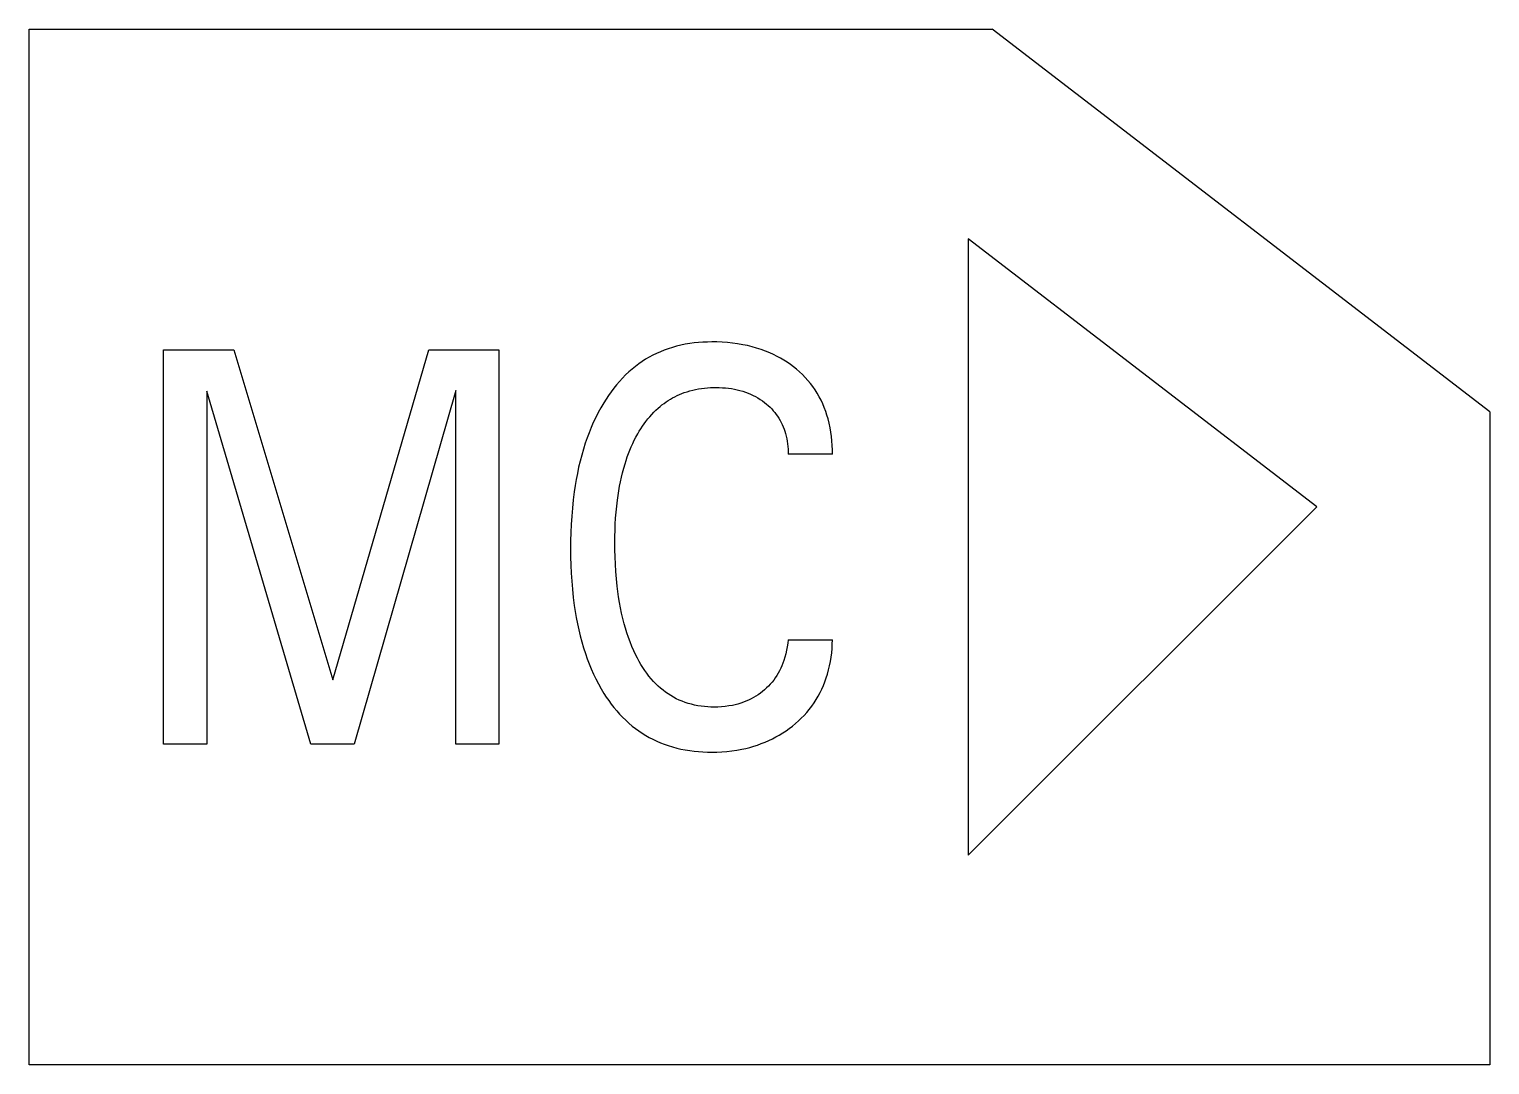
# Model space of a CAD drawing. Extents: x 867151 to 1787449, y -2071112 to -1028603.
# Drawn here: x 871196.45 to 871202.37, y -1032640.18 to -1032635.98 of the extents above; entities that cross this region are included whole.
import ezdxf

# ---------------------------------------------------------------- set-up
doc = ezdxf.new("R2010")
doc.units = 0
doc.header["$LTSCALE"] = 4
doc.header["$MEASUREMENT"] = 0
doc.layers.get('0').update_dxf_attribs({"linetype": 'CONTINUOUS'})
doc.layers.add('20000_FRONT_O', color=7, linetype='CONTINUOUS')

# ---------------------------------------------------------------- blocks, each defined once
blk = doc.blocks.new('CPU')
at = {"layer": '20000_FRONT_O', "color": 7, "linetype": 'Continuous'}
for p, q in [((82819.958, 11060.4425), (82819.958, 11064.6425)), ((82819.958, 11064.6425), (82823.8611, 11064.6425)), ((82825.8773, 11063.0914), (82823.8611, 11064.6425)), ((82823.7639, 11063.7925), (82823.7639, 11061.2925)), ((82825.1769, 11062.7055), (82823.7639, 11063.7925)), ((82820.5027, 11061.7425), (82820.5027, 11063.3425)), ((82820.5027, 11063.3425), (82820.7867, 11063.3425)), ((82820.7867, 11063.3425), (82821.1885, 11062.0033)), ((82821.1885, 11062.0033), (82821.5777, 11063.3425)), ((82821.5777, 11063.3425), (82821.8616, 11063.3425)), ((82821.8616, 11063.3425), (82821.8616, 11061.7425)), ((82820.6778, 11063.1747), (82820.6778, 11061.7425)), ((82821.0996, 11061.7425), (82820.6778, 11063.1747)), ((82821.6866, 11063.177), (82821.2756, 11061.7425)), ((82821.6866, 11061.7425), (82821.6866, 11063.177)), ((82825.8773, 11063.0914), (82825.877, 11060.4425)), ((82823.2133, 11062.9184), (82823.0337, 11062.9184)), ((82825.1769, 11062.7055), (82823.7639, 11061.2925)), ((82823.0337, 11062.1666), (82823.2133, 11062.1666)), ((82820.6778, 11061.7425), (82820.5027, 11061.7425)), ((82821.2756, 11061.7425), (82821.0996, 11061.7425)), ((82821.8616, 11061.7425), (82821.6866, 11061.7425)), ((82825.877, 11060.4425), (82819.958, 11060.4425))]:
    blk.add_line(p, q, dxfattribs=at)
for points in [[(82823.2133, 11062.9184), (82823.2133, 11062.9365), (82823.2126, 11062.9545), (82823.2114, 11062.9726), (82823.2096, 11062.9906), (82823.2071, 11063.0085), (82823.204, 11063.0264), (82823.2002, 11063.0441), (82823.1958, 11063.0617), (82823.1912, 11063.0773), (82823.1861, 11063.0927), (82823.1804, 11063.108), (82823.1741, 11063.123), (82823.1673, 11063.1377), (82823.1598, 11063.1522), (82823.1518, 11063.1663), (82823.1431, 11063.18), (82823.134, 11063.1932), (82823.1242, 11063.2059), (82823.114, 11063.2183), (82823.1032, 11063.2302), (82823.0919, 11063.2417), (82823.0801, 11063.2527), (82823.068, 11063.2633), (82823.0555, 11063.2733), (82823.0427, 11063.2828), (82823.0297, 11063.2918), (82823.0163, 11063.3003), (82823.0027, 11063.3083), (82822.9888, 11063.3158), (82822.9746, 11063.3229), (82822.9602, 11063.3294), (82822.9424, 11063.3367), (82822.9243, 11063.3433), (82822.9059, 11063.3493), (82822.8874, 11063.3545), (82822.8687, 11063.3591), (82822.8498, 11063.3631), (82822.8291, 11063.3667), (82822.8083, 11063.3695), (82822.7874, 11063.3717), (82822.7664, 11063.3732), (82822.7454, 11063.3741), (82822.7243, 11063.3743), (82822.7064, 11063.3739), (82822.6884, 11063.3731), (82822.6704, 11063.3718), (82822.6525, 11063.37), (82822.6347, 11063.3677), (82822.6169, 11063.3647), (82822.5993, 11063.3612), (82822.5819, 11063.357), (82822.5646, 11063.3523), (82822.5474, 11063.3468), (82822.5316, 11063.3411), (82822.516, 11063.3347), (82822.5006, 11063.3278), (82822.4855, 11063.3204), (82822.4706, 11063.3123), (82822.4561, 11063.3038), (82822.4419, 11063.2947), (82822.428, 11063.2851), (82822.4145, 11063.275), (82822.4014, 11063.2644), (82822.3878, 11063.2526), (82822.3748, 11063.2402), (82822.3621, 11063.2274), (82822.35, 11063.2142), (82822.3383, 11063.2005), (82822.327, 11063.1865), (82822.3161, 11063.1721), (82822.3057, 11063.1573), (82822.2958, 11063.1423), (82822.2862, 11063.1271), (82822.2748, 11063.1076), (82822.264, 11063.0878), (82822.2538, 11063.0677), (82822.2442, 11063.0474), (82822.2352, 11063.0267), (82822.2268, 11063.0059), (82822.2189, 11062.9848), (82822.2116, 11062.9635), (82822.204, 11062.9394), (82822.197, 11062.9151), (82822.1906, 11062.8906), (82822.1847, 11062.8659), (82822.1795, 11062.8411), (82822.1748, 11062.8163), (82822.1706, 11062.7913), (82822.1668, 11062.7662), (82822.1627, 11062.7334), (82822.1592, 11062.7004), (82822.1565, 11062.6674), (82822.1544, 11062.6344), (82822.153, 11062.6013), (82822.1522, 11062.5682), (82822.1519, 11062.5351)], [(82822.3418, 11062.7331), (82822.3444, 11062.7516), (82822.3473, 11062.7702), (82822.3505, 11062.7886), (82822.3541, 11062.8071), (82822.3581, 11062.8254), (82822.3625, 11062.8436), (82822.3674, 11062.8617), (82822.3727, 11062.8797), (82822.3771, 11062.8937), (82822.3819, 11062.9076), (82822.3869, 11062.9214), (82822.3923, 11062.9351), (82822.3979, 11062.9486), (82822.4039, 11062.962), (82822.4103, 11062.9752), (82822.417, 11062.9883), (82822.4241, 11063.0012), (82822.4302, 11063.0117), (82822.4366, 11063.0221), (82822.4432, 11063.0323), (82822.4502, 11063.0423), (82822.4574, 11063.0521), (82822.4648, 11063.0617), (82822.4726, 11063.0711), (82822.4807, 11063.0802), (82822.489, 11063.089), (82822.4977, 11063.0976), (82822.5066, 11063.1058), (82822.5145, 11063.1125), (82822.5225, 11063.1189), (82822.5308, 11063.1251), (82822.5393, 11063.1311), (82822.5479, 11063.1368), (82822.5567, 11063.1422), (82822.5657, 11063.1473), (82822.5748, 11063.1521), (82822.5841, 11063.1567), (82822.5936, 11063.1609), (82822.6031, 11063.1649), (82822.6128, 11063.1685), (82822.6241, 11063.1723), (82822.6356, 11063.1758), (82822.6472, 11063.1788), (82822.6589, 11063.1814), (82822.6707, 11063.1836), (82822.6826, 11063.1854), (82822.6945, 11063.1869), (82822.7065, 11063.188), (82822.7185, 11063.1888), (82822.7305, 11063.1893), (82822.7425, 11063.1894), (82822.7549, 11063.1892), (82822.7672, 11063.1887), (82822.7796, 11063.1878), (82822.7919, 11063.1865), (82822.8041, 11063.1848), (82822.8163, 11063.1826), (82822.8274, 11063.1802), (82822.8385, 11063.1775), (82822.8495, 11063.1743), (82822.8604, 11063.1707), (82822.8711, 11063.1667), (82822.8816, 11063.1622), (82822.8916, 11063.1575), (82822.9014, 11063.1524), (82822.911, 11063.1469), (82822.9204, 11063.141), (82822.9295, 11063.1348), (82822.9384, 11063.1282), (82822.946, 11063.1222), (82822.9533, 11063.1159), (82822.9603, 11063.1093), (82822.9671, 11063.1025), (82822.9737, 11063.0954), (82822.9799, 11063.0881), (82822.9858, 11063.0805), (82822.9913, 11063.0726), (82822.9966, 11063.0645), (82823.0014, 11063.0562), (82823.0059, 11063.0477), (82823.01, 11063.039), (82823.0138, 11063.0301), (82823.0172, 11063.0211), (82823.0203, 11063.012), (82823.0231, 11063.0027), (82823.0258, 11062.9924), (82823.0281, 11062.9819), (82823.0299, 11062.9714), (82823.0314, 11062.9609), (82823.0326, 11062.9503), (82823.0333, 11062.9397), (82823.0337, 11062.929), (82823.0337, 11062.9184)], [(82823.0337, 11062.1666), (82823.0321, 11062.1523), (82823.03, 11062.138), (82823.0274, 11062.1237), (82823.0242, 11062.1096), (82823.0205, 11062.0956), (82823.0161, 11062.0818), (82823.0124, 11062.0713), (82823.0082, 11062.0609), (82823.0037, 11062.0507), (82822.9988, 11062.0406), (82822.9935, 11062.0308), (82822.9878, 11062.0212), (82822.9817, 11062.0119), (82822.9754, 11062.0031), (82822.9687, 11061.9947), (82822.9616, 11061.9865), (82822.9542, 11061.9786), (82822.9465, 11061.971), (82822.9385, 11061.9638), (82822.9303, 11061.9568), (82822.9214, 11061.95), (82822.9123, 11061.9435), (82822.9029, 11061.9374), (82822.8933, 11061.9317), (82822.8835, 11061.9264), (82822.8734, 11061.9216), (82822.8629, 11061.917), (82822.8522, 11061.9128), (82822.8414, 11061.9091), (82822.8304, 11061.9058), (82822.8193, 11061.9029), (82822.8081, 11061.9004), (82822.7935, 11061.8978), (82822.7788, 11061.8958), (82822.764, 11061.8944), (82822.7492, 11061.8936), (82822.7343, 11061.8933), (82822.721, 11061.8935), (82822.7077, 11061.8942), (82822.6943, 11061.8953), (82822.6811, 11061.8969), (82822.6679, 11061.8989), (82822.6548, 11061.9014), (82822.6418, 11061.9045), (82822.629, 11061.908), (82822.6164, 11061.9121), (82822.6039, 11061.9168), (82822.5921, 11061.9218), (82822.5806, 11061.9272), (82822.5693, 11061.9332), (82822.5583, 11061.9397), (82822.5475, 11061.9466), (82822.537, 11061.9539), (82822.5268, 11061.9616), (82822.5169, 11061.9697), (82822.5073, 11061.9782), (82822.4981, 11061.9871), (82822.4881, 11061.9974), (82822.4786, 11062.0081), (82822.4696, 11062.0191), (82822.4609, 11062.0305), (82822.4527, 11062.0422), (82822.4448, 11062.0542), (82822.4373, 11062.0664), (82822.4301, 11062.0788), (82822.4233, 11062.0915), (82822.4168, 11062.1042), (82822.4085, 11062.1219), (82822.4007, 11062.1397), (82822.3935, 11062.1577), (82822.3867, 11062.176), (82822.3805, 11062.1944), (82822.3747, 11062.2129), (82822.3694, 11062.2316), (82822.3639, 11062.2531), (82822.3589, 11062.2746), (82822.3544, 11062.2963), (82822.3504, 11062.3181), (82822.3469, 11062.34), (82822.3437, 11062.362), (82822.341, 11062.3839), (82822.3379, 11062.4134), (82822.3355, 11062.4429), (82822.3337, 11062.4724), (82822.3324, 11062.502), (82822.3317, 11062.5316), (82822.3315, 11062.5612), (82822.3318, 11062.5858), (82822.3323, 11062.6105), (82822.3333, 11062.6351), (82822.3347, 11062.6596), (82822.3366, 11062.6842), (82822.339, 11062.7087), (82822.3418, 11062.7331)], [(82822.1519, 11062.5351), (82822.1522, 11062.5023), (82822.153, 11062.4694), (82822.1545, 11062.4366), (82822.1565, 11062.4038), (82822.1593, 11062.371), (82822.1627, 11062.3383), (82822.1669, 11062.3057), (82822.1707, 11062.2809), (82822.1749, 11062.2561), (82822.1797, 11062.2315), (82822.185, 11062.2069), (82822.1908, 11062.1825), (82822.1973, 11062.1583), (82822.2043, 11062.1342), (82822.212, 11062.1103), (82822.2194, 11062.0893), (82822.2273, 11062.0684), (82822.2357, 11062.0478), (82822.2448, 11062.0274), (82822.2544, 11062.0073), (82822.2647, 11061.9875), (82822.2756, 11061.968), (82822.2871, 11061.9489), (82822.2966, 11061.9341), (82822.3066, 11061.9196), (82822.317, 11061.9054), (82822.3278, 11061.8915), (82822.339, 11061.8779), (82822.3507, 11061.8648), (82822.3628, 11061.852), (82822.3754, 11061.8397), (82822.3884, 11061.8279), (82822.4018, 11061.8166), (82822.4149, 11061.8064), (82822.4285, 11061.7966), (82822.4423, 11061.7873), (82822.4566, 11061.7786), (82822.4711, 11061.7703), (82822.4859, 11061.7626), (82822.501, 11061.7554), (82822.5163, 11061.7488), (82822.5318, 11061.7427), (82822.5475, 11061.7372), (82822.5647, 11061.7319), (82822.582, 11061.7273), (82822.5995, 11061.7232), (82822.6171, 11061.7198), (82822.6348, 11061.717), (82822.6526, 11061.7147), (82822.6705, 11061.7129), (82822.6884, 11061.7117), (82822.7064, 11061.711), (82822.7243, 11061.7108), (82822.7449, 11061.7111), (82822.7654, 11061.712), (82822.7858, 11061.7135), (82822.8061, 11061.7158), (82822.8264, 11061.7188), (82822.8465, 11061.7225), (82822.8625, 11061.726), (82822.8784, 11061.73), (82822.8941, 11061.7345), (82822.9097, 11061.7395), (82822.9251, 11061.745), (82822.9404, 11061.7511), (82822.9554, 11061.7576), (82822.9698, 11061.7646), (82822.984, 11061.772), (82822.998, 11061.7799), (82823.0117, 11061.7883), (82823.0251, 11061.7971), (82823.0382, 11061.8064), (82823.0509, 11061.8162), (82823.0634, 11061.8265), (82823.0755, 11061.8372), (82823.0872, 11061.8483), (82823.0985, 11061.8598), (82823.1093, 11061.8718), (82823.1196, 11061.8842), (82823.1294, 11061.8969), (82823.1387, 11061.9101), (82823.1474, 11061.9236), (82823.1556, 11061.9376), (82823.1632, 11061.9518), (82823.1702, 11061.9663), (82823.1767, 11061.9812), (82823.1826, 11061.9962), (82823.188, 11062.0115), (82823.1928, 11062.0269), (82823.1975, 11062.044), (82823.2016, 11062.0612), (82823.2051, 11062.0786), (82823.2079, 11062.0961), (82823.2102, 11062.1137), (82823.2118, 11062.1313), (82823.2128, 11062.149), (82823.2133, 11062.1666)]]:
    blk.add_lwpolyline(points, dxfattribs=at)

msp = doc.modelspace()

# ---------------------------------------------------------------- block references
msp.add_blockref('CPU', (788376.4881, -1043700.6242))

doc.saveas('drawing.dxf')
